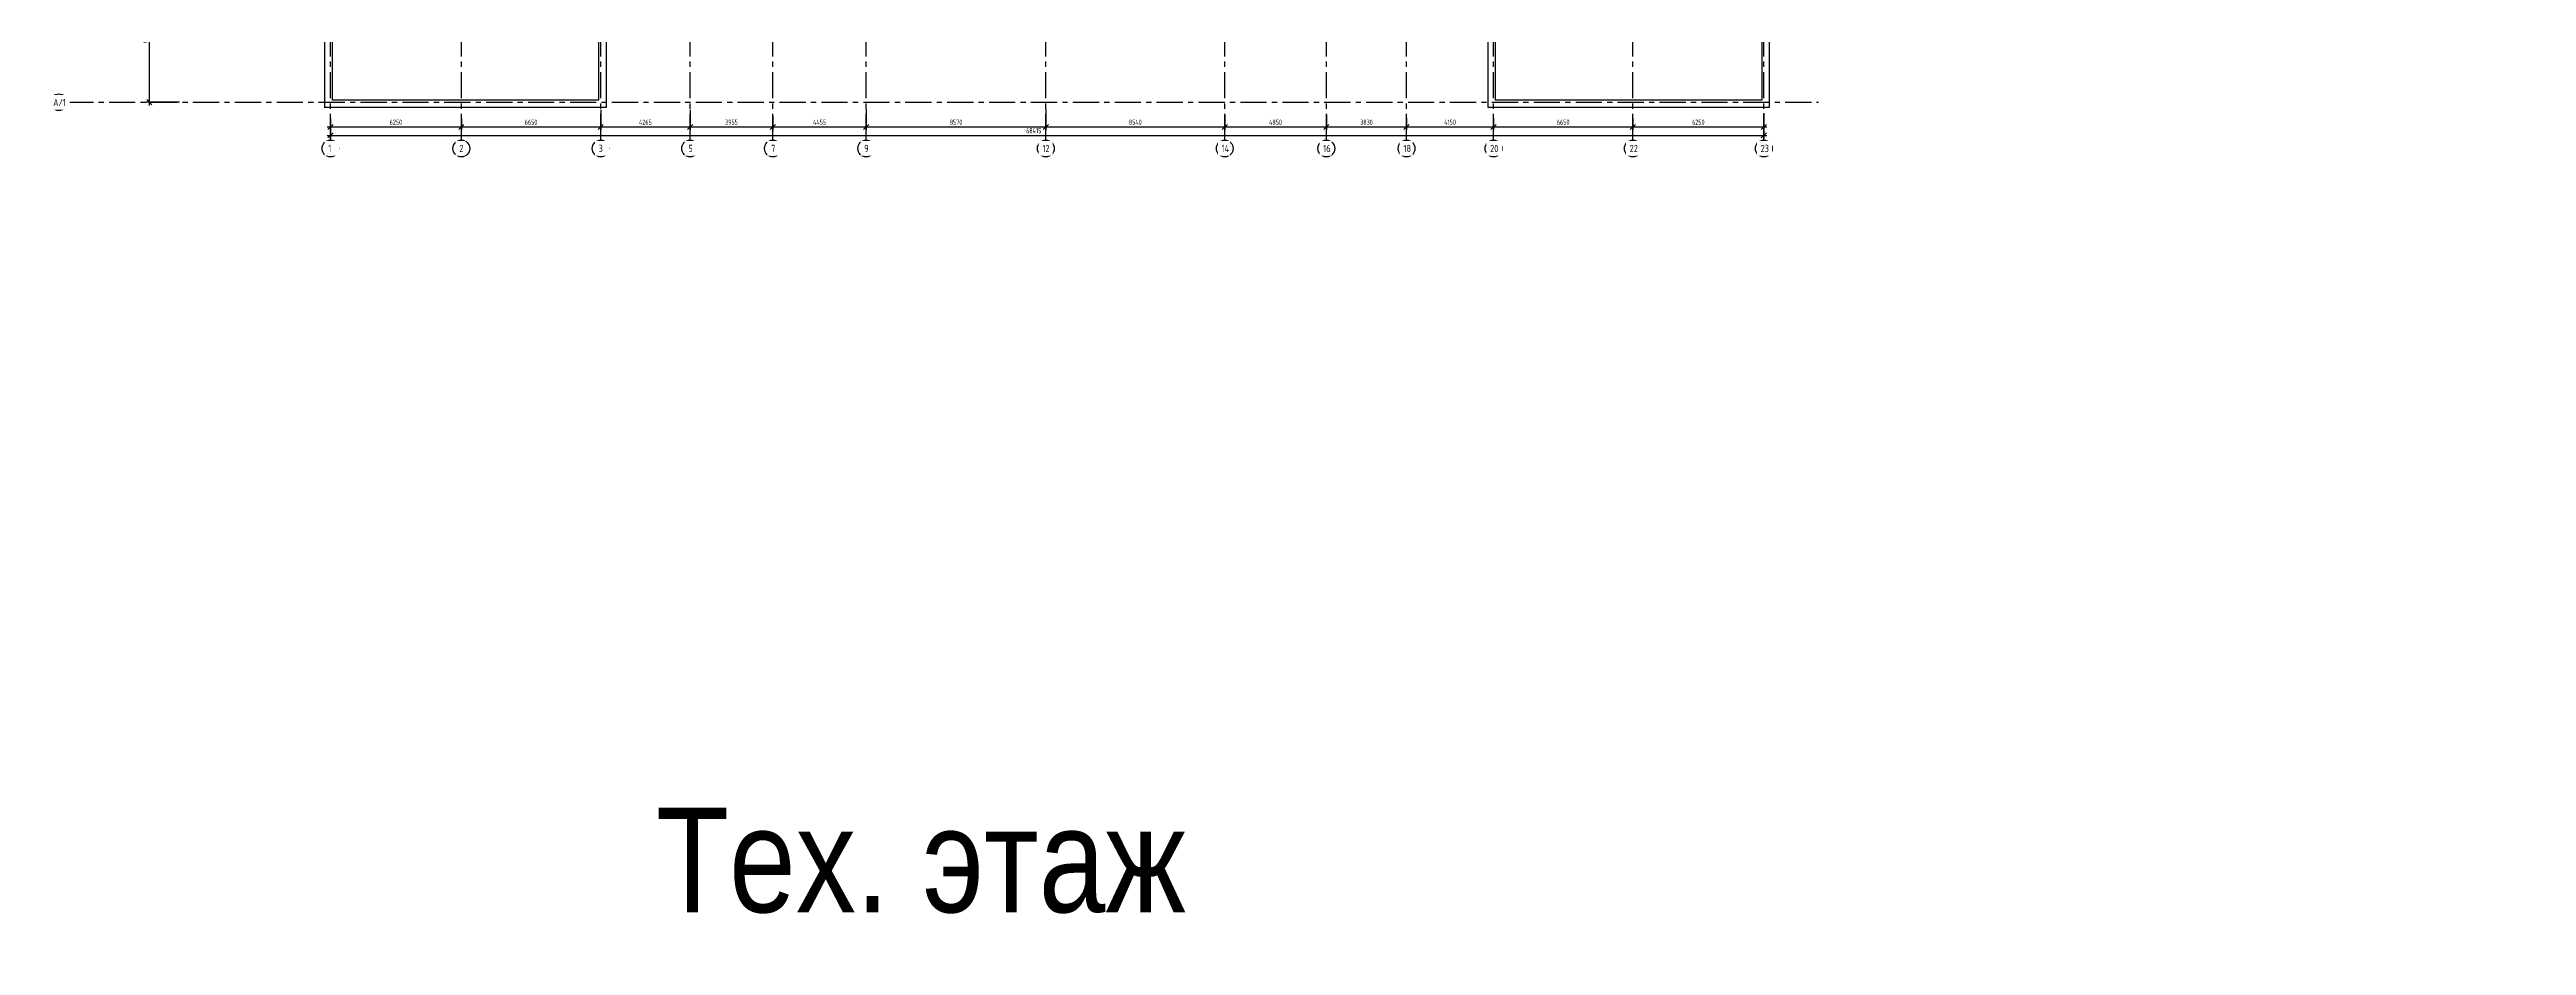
# Model space of a CAD drawing. Header units: millimetres. Extents: x -106726 to 8952771, y -150083 to 686385.
# Drawn here: x -13407 to 104818, y 559739 to 602516 of the extents above; entities that cross this region are included whole.
import ezdxf
from ezdxf import colors
from ezdxf.entities.mleader import LeaderData, LeaderLine
from ezdxf.math import Vec2, Vec3

# ---------------------------------------------------------------- set-up
doc = ezdxf.new("R2010")
doc.units = ezdxf.units.MM
doc.linetypes.add('CENTER', pattern=[2, 1.25, -0.25, 0.25, -0.25])
doc.layers.get('Defpoints').update_dxf_attribs({"color": 8})
doc.layers.add('АР_Оси размеры', color=164, linetype='Continuous', lineweight=9)
doc.styles.add('Arial', font='ARIALN.TTF')
doc.styles.add('ISOCPEUR', font='isocpeur.ttf', dxfattribs={"width": 0.7})
doc.styles.add('ГОСТ 2.304', font='isocpeur.ttf', dxfattribs={"width": 0.7})
doc.dimstyles.new('СПДС', dxfattribs={"dimscale": 100, "dimtxt": 2.5, "dimasz": 2.5, "dimexe": 1.5, "dimexo": 0, "dimgap": 1, "dimtad": 1, "dimdec": 0, "dimrnd": 1, "dimtxsty": 'ГОСТ 2.304', "dimblk": 'OBLIQUE', "dimcen": 2.5, "dimdle": 1.5, "dimadec": 0, "dimazin": 2, "dimtfac": 0.75, "dimtdec": 0, "dimtmove": 1, "dimatfit": 3, "dimfxl": 1, "dimtolj": 1, "dimarcsym": 1})

# ---------------------------------------------------------------- blocks, each defined once
blk = doc.blocks.new('_Oblique')
at = {"color": 8, "linetype": 'ByBlock', "lineweight": -2}
blk.add_line((-0.5, -0.5), (0.5, 0.5), dxfattribs=at)
blk = doc.blocks.new('*D66')
at = {"layer": 'Defpoints', "color": 0, "ltscale": 100, "transparency": 16777216}
for p in [(-2088, -71210), (-1189, -71210), (-654, -77460)]:
    blk.add_point(p, dxfattribs=at)
at = {"layer": 'АР_Оси размеры', "color": 0, "lineweight": -2, "ltscale": 100, "transparency": 16777216}
for p, q in [((-1189, -71210), (-2238, -71210)), ((-2088, -77610), (-2088, -71060)), ((-654, -77460), (-2238, -77460))]:
    blk.add_line(p, q, dxfattribs=at)
at = {"layer": 'АР_Оси размеры', "color": 0, "lineweight": -2, "ltscale": 100, "transparency": 16777216, "xscale": 250, "yscale": 250, "zscale": 250}
for p, rotation in [((-2088, -71210), 90), ((-2088, -77460), 270)]:
    blk.add_blockref('_Oblique', p, dxfattribs=dict(at, rotation=rotation))
at = {"layer": 'АР_Оси размеры', "color": 0, "ltscale": 100, "transparency": 16777216, "insert": (-2313, -74335), "char_height": 250, "attachment_point": 5, "rotation": 90, "style": 'ГОСТ 2.304'}
blk.add_mtext('\\A1;6250', dxfattribs=at)
blk = doc.blocks.new('*D87')
at = {"layer": 'Defpoints', "color": 0, "ltscale": 100, "transparency": 16777216}
for p in [(6555, -78231), (12805, -78231), (12805, -78641)]:
    blk.add_point(p, dxfattribs=at)
at = {"layer": 'АР_Оси размеры', "color": 0, "lineweight": -2, "ltscale": 100, "transparency": 16777216}
for p, q in [((6405, -78641), (12955, -78641)), ((6555, -78231), (6555, -78791)), ((12805, -78231), (12805, -78791))]:
    blk.add_line(p, q, dxfattribs=at)
at = {"layer": 'АР_Оси размеры', "color": 0, "lineweight": -2, "ltscale": 100, "transparency": 16777216, "xscale": 250, "yscale": 250, "zscale": 250, "rotation": 180}
blk.add_blockref('_Oblique', (6555, -78641), dxfattribs=at)
at = {"layer": 'АР_Оси размеры', "color": 0, "lineweight": -2, "ltscale": 100, "transparency": 16777216, "xscale": 250, "yscale": 250, "zscale": 250}
blk.add_blockref('_Oblique', (12805, -78641), dxfattribs=at)
at = {"layer": 'АР_Оси размеры', "color": 0, "ltscale": 100, "transparency": 16777216, "insert": (9680, -78416), "char_height": 250, "attachment_point": 5, "style": 'ГОСТ 2.304'}
blk.add_mtext('\\A1;6250', dxfattribs=at)
blk = doc.blocks.new('*D88')
at = {"layer": 'Defpoints', "color": 0, "ltscale": 100, "transparency": 16777216}
for p in [(19455, -77817), (12805, -78231), (19455, -78641)]:
    blk.add_point(p, dxfattribs=at)
at = {"layer": 'АР_Оси размеры', "color": 0, "lineweight": -2, "ltscale": 100, "transparency": 16777216}
for p, q in [((19455, -77817), (19455, -78791)), ((12655, -78641), (19605, -78641)), ((12805, -78231), (12805, -78791))]:
    blk.add_line(p, q, dxfattribs=at)
at = {"layer": 'АР_Оси размеры', "color": 0, "lineweight": -2, "ltscale": 100, "transparency": 16777216, "xscale": 250, "yscale": 250, "zscale": 250, "rotation": 180}
blk.add_blockref('_Oblique', (12805, -78641), dxfattribs=at)
at = {"layer": 'АР_Оси размеры', "color": 0, "lineweight": -2, "ltscale": 100, "transparency": 16777216, "xscale": 250, "yscale": 250, "zscale": 250}
blk.add_blockref('_Oblique', (19455, -78641), dxfattribs=at)
at = {"layer": 'АР_Оси размеры', "color": 0, "ltscale": 100, "transparency": 16777216, "insert": (16130, -78416), "char_height": 250, "attachment_point": 5, "style": 'ГОСТ 2.304'}
blk.add_mtext('\\A1;6650', dxfattribs=at)
blk = doc.blocks.new('*D89')
at = {"layer": 'Defpoints', "color": 0, "ltscale": 100, "transparency": 16777216}
for p in [(19455, -77817), (23720, -77817), (23720, -78641)]:
    blk.add_point(p, dxfattribs=at)
at = {"layer": 'АР_Оси размеры', "color": 0, "lineweight": -2, "ltscale": 100, "transparency": 16777216}
for p, q in [((19455, -77817), (19455, -78791)), ((23720, -77817), (23720, -78791)), ((19305, -78641), (23870, -78641))]:
    blk.add_line(p, q, dxfattribs=at)
at = {"layer": 'АР_Оси размеры', "color": 0, "lineweight": -2, "ltscale": 100, "transparency": 16777216, "xscale": 250, "yscale": 250, "zscale": 250, "rotation": 180}
blk.add_blockref('_Oblique', (19455, -78641), dxfattribs=at)
at = {"layer": 'АР_Оси размеры', "color": 0, "lineweight": -2, "ltscale": 100, "transparency": 16777216, "xscale": 250, "yscale": 250, "zscale": 250}
blk.add_blockref('_Oblique', (23720, -78641), dxfattribs=at)
at = {"layer": 'АР_Оси размеры', "color": 0, "ltscale": 100, "transparency": 16777216, "insert": (21588, -78416), "char_height": 250, "attachment_point": 5, "style": 'ГОСТ 2.304'}
blk.add_mtext('\\A1;4265', dxfattribs=at)
blk = doc.blocks.new('*D90')
at = {"layer": 'Defpoints', "color": 0, "ltscale": 100, "transparency": 16777216}
for p in [(23720, -77817), (27675, -78118), (27675, -78641)]:
    blk.add_point(p, dxfattribs=at)
at = {"layer": 'АР_Оси размеры', "color": 0, "lineweight": -2, "ltscale": 100, "transparency": 16777216}
for p, q in [((23720, -77817), (23720, -78791)), ((23570, -78641), (27825, -78641)), ((27675, -78118), (27675, -78791))]:
    blk.add_line(p, q, dxfattribs=at)
at = {"layer": 'АР_Оси размеры', "color": 0, "lineweight": -2, "ltscale": 100, "transparency": 16777216, "xscale": 250, "yscale": 250, "zscale": 250, "rotation": 180}
blk.add_blockref('_Oblique', (23720, -78641), dxfattribs=at)
at = {"layer": 'АР_Оси размеры', "color": 0, "lineweight": -2, "ltscale": 100, "transparency": 16777216, "xscale": 250, "yscale": 250, "zscale": 250}
blk.add_blockref('_Oblique', (27675, -78641), dxfattribs=at)
at = {"layer": 'АР_Оси размеры', "color": 0, "ltscale": 100, "transparency": 16777216, "insert": (25698, -78416), "char_height": 250, "attachment_point": 5, "style": 'ГОСТ 2.304'}
blk.add_mtext('\\A1;3955', dxfattribs=at)
blk = doc.blocks.new('*D91')
at = {"layer": 'Defpoints', "color": 0, "ltscale": 100, "transparency": 16777216}
for p in [(32130, -77799), (27675, -78118), (32130, -78641)]:
    blk.add_point(p, dxfattribs=at)
at = {"layer": 'АР_Оси размеры', "color": 0, "lineweight": -2, "ltscale": 100, "transparency": 16777216}
for p, q in [((32130, -77799), (32130, -78791)), ((27525, -78641), (32280, -78641)), ((27675, -78118), (27675, -78791))]:
    blk.add_line(p, q, dxfattribs=at)
at = {"layer": 'АР_Оси размеры', "color": 0, "lineweight": -2, "ltscale": 100, "transparency": 16777216, "xscale": 250, "yscale": 250, "zscale": 250, "rotation": 180}
blk.add_blockref('_Oblique', (27675, -78641), dxfattribs=at)
at = {"layer": 'АР_Оси размеры', "color": 0, "lineweight": -2, "ltscale": 100, "transparency": 16777216, "xscale": 250, "yscale": 250, "zscale": 250}
blk.add_blockref('_Oblique', (32130, -78641), dxfattribs=at)
at = {"layer": 'АР_Оси размеры', "color": 0, "ltscale": 100, "transparency": 16777216, "insert": (29903, -78416), "char_height": 250, "attachment_point": 5, "style": 'ГОСТ 2.304'}
blk.add_mtext('\\A1;4455', dxfattribs=at)
blk = doc.blocks.new('*D92')
at = {"layer": 'Defpoints', "color": 0, "ltscale": 100, "transparency": 16777216}
for p in [(32130, -77799), (40700, -77799), (40700, -78641)]:
    blk.add_point(p, dxfattribs=at)
at = {"layer": 'АР_Оси размеры', "color": 0, "lineweight": -2, "ltscale": 100, "transparency": 16777216}
for p, q in [((32130, -77799), (32130, -78791)), ((40700, -77799), (40700, -78791)), ((31980, -78641), (40850, -78641))]:
    blk.add_line(p, q, dxfattribs=at)
at = {"layer": 'АР_Оси размеры', "color": 0, "lineweight": -2, "ltscale": 100, "transparency": 16777216, "xscale": 250, "yscale": 250, "zscale": 250, "rotation": 180}
blk.add_blockref('_Oblique', (32130, -78641), dxfattribs=at)
at = {"layer": 'АР_Оси размеры', "color": 0, "lineweight": -2, "ltscale": 100, "transparency": 16777216, "xscale": 250, "yscale": 250, "zscale": 250}
blk.add_blockref('_Oblique', (40700, -78641), dxfattribs=at)
at = {"layer": 'АР_Оси размеры', "color": 0, "ltscale": 100, "transparency": 16777216, "insert": (36415, -78416), "char_height": 250, "attachment_point": 5, "style": 'ГОСТ 2.304'}
blk.add_mtext('\\A1;8570', dxfattribs=at)
blk = doc.blocks.new('*D93')
at = {"layer": 'Defpoints', "color": 0, "ltscale": 100, "transparency": 16777216}
for p in [(40700, -77799), (49240, -78067), (49240, -78641)]:
    blk.add_point(p, dxfattribs=at)
at = {"layer": 'АР_Оси размеры', "color": 0, "lineweight": -2, "ltscale": 100, "transparency": 16777216}
for p, q in [((40700, -77799), (40700, -78791)), ((40550, -78641), (49390, -78641)), ((49240, -78067), (49240, -78791))]:
    blk.add_line(p, q, dxfattribs=at)
at = {"layer": 'АР_Оси размеры', "color": 0, "lineweight": -2, "ltscale": 100, "transparency": 16777216, "xscale": 250, "yscale": 250, "zscale": 250, "rotation": 180}
blk.add_blockref('_Oblique', (40700, -78641), dxfattribs=at)
at = {"layer": 'АР_Оси размеры', "color": 0, "lineweight": -2, "ltscale": 100, "transparency": 16777216, "xscale": 250, "yscale": 250, "zscale": 250}
blk.add_blockref('_Oblique', (49240, -78641), dxfattribs=at)
at = {"layer": 'АР_Оси размеры', "color": 0, "ltscale": 100, "transparency": 16777216, "insert": (44970, -78416), "char_height": 250, "attachment_point": 5, "style": 'ГОСТ 2.304'}
blk.add_mtext('\\A1;8540', dxfattribs=at)
blk = doc.blocks.new('*D94')
at = {"layer": 'Defpoints', "color": 0, "ltscale": 100, "transparency": 16777216}
for p in [(54090, -78067), (57920, -78219), (57920, -78641)]:
    blk.add_point(p, dxfattribs=at)
at = {"layer": 'АР_Оси размеры', "color": 0, "lineweight": -2, "ltscale": 100, "transparency": 16777216}
for p, q in [((53940, -78641), (58070, -78641)), ((54090, -78067), (54090, -78791)), ((57920, -78219), (57920, -78791))]:
    blk.add_line(p, q, dxfattribs=at)
at = {"layer": 'АР_Оси размеры', "color": 0, "lineweight": -2, "ltscale": 100, "transparency": 16777216, "xscale": 250, "yscale": 250, "zscale": 250, "rotation": 180}
blk.add_blockref('_Oblique', (54090, -78641), dxfattribs=at)
at = {"layer": 'АР_Оси размеры', "color": 0, "lineweight": -2, "ltscale": 100, "transparency": 16777216, "xscale": 250, "yscale": 250, "zscale": 250}
blk.add_blockref('_Oblique', (57920, -78641), dxfattribs=at)
at = {"layer": 'АР_Оси размеры', "color": 0, "ltscale": 100, "transparency": 16777216, "insert": (56005, -78416), "char_height": 250, "attachment_point": 5, "style": 'ГОСТ 2.304'}
blk.add_mtext('\\A1;3830', dxfattribs=at)
blk = doc.blocks.new('*D95')
at = {"layer": 'Defpoints', "color": 0, "ltscale": 100, "transparency": 16777216}
for p in [(57920, -78219), (62070, -78219), (62070, -78641)]:
    blk.add_point(p, dxfattribs=at)
at = {"layer": 'АР_Оси размеры', "color": 0, "lineweight": -2, "ltscale": 100, "transparency": 16777216}
for p, q in [((57770, -78641), (62220, -78641)), ((57920, -78219), (57920, -78791)), ((62070, -78219), (62070, -78791))]:
    blk.add_line(p, q, dxfattribs=at)
at = {"layer": 'АР_Оси размеры', "color": 0, "lineweight": -2, "ltscale": 100, "transparency": 16777216, "xscale": 250, "yscale": 250, "zscale": 250, "rotation": 180}
blk.add_blockref('_Oblique', (57920, -78641), dxfattribs=at)
at = {"layer": 'АР_Оси размеры', "color": 0, "lineweight": -2, "ltscale": 100, "transparency": 16777216, "xscale": 250, "yscale": 250, "zscale": 250}
blk.add_blockref('_Oblique', (62070, -78641), dxfattribs=at)
at = {"layer": 'АР_Оси размеры', "color": 0, "ltscale": 100, "transparency": 16777216, "insert": (59995, -78416), "char_height": 250, "attachment_point": 5, "style": 'ГОСТ 2.304'}
blk.add_mtext('\\A1;4150', dxfattribs=at)
blk = doc.blocks.new('*D96')
at = {"layer": 'Defpoints', "color": 0, "ltscale": 100, "transparency": 16777216}
for p in [(62070, -78219), (68720, -78219), (68720, -78641)]:
    blk.add_point(p, dxfattribs=at)
at = {"layer": 'АР_Оси размеры', "color": 0, "lineweight": -2, "ltscale": 100, "transparency": 16777216}
for p, q in [((61920, -78641), (68870, -78641)), ((62070, -78219), (62070, -78791)), ((68720, -78219), (68720, -78791))]:
    blk.add_line(p, q, dxfattribs=at)
at = {"layer": 'АР_Оси размеры', "color": 0, "lineweight": -2, "ltscale": 100, "transparency": 16777216, "xscale": 250, "yscale": 250, "zscale": 250, "rotation": 180}
blk.add_blockref('_Oblique', (62070, -78641), dxfattribs=at)
at = {"layer": 'АР_Оси размеры', "color": 0, "lineweight": -2, "ltscale": 100, "transparency": 16777216, "xscale": 250, "yscale": 250, "zscale": 250}
blk.add_blockref('_Oblique', (68720, -78641), dxfattribs=at)
at = {"layer": 'АР_Оси размеры', "color": 0, "ltscale": 100, "transparency": 16777216, "insert": (65395, -78416), "char_height": 250, "attachment_point": 5, "style": 'ГОСТ 2.304'}
blk.add_mtext('\\A1;6650', dxfattribs=at)
blk = doc.blocks.new('*D97')
at = {"layer": 'Defpoints', "color": 0, "ltscale": 100, "transparency": 16777216}
for p in [(74970, -77980), (68720, -78219), (74970, -78641)]:
    blk.add_point(p, dxfattribs=at)
at = {"layer": 'АР_Оси размеры', "color": 0, "lineweight": -2, "ltscale": 100, "transparency": 16777216}
for p, q in [((74970, -77980), (74970, -78791)), ((68570, -78641), (75120, -78641)), ((68720, -78219), (68720, -78791))]:
    blk.add_line(p, q, dxfattribs=at)
at = {"layer": 'АР_Оси размеры', "color": 0, "lineweight": -2, "ltscale": 100, "transparency": 16777216, "xscale": 250, "yscale": 250, "zscale": 250, "rotation": 180}
blk.add_blockref('_Oblique', (68720, -78641), dxfattribs=at)
at = {"layer": 'АР_Оси размеры', "color": 0, "lineweight": -2, "ltscale": 100, "transparency": 16777216, "xscale": 250, "yscale": 250, "zscale": 250}
blk.add_blockref('_Oblique', (74970, -78641), dxfattribs=at)
at = {"layer": 'АР_Оси размеры', "color": 0, "ltscale": 100, "transparency": 16777216, "insert": (71845, -78416), "char_height": 250, "attachment_point": 5, "style": 'ГОСТ 2.304'}
blk.add_mtext('\\A1;6250', dxfattribs=at)
blk = doc.blocks.new('*D98')
at = {"layer": 'Defpoints', "color": 0, "ltscale": 100, "transparency": 16777216}
for p in [(49240, -78067), (54090, -78067), (54090, -78641)]:
    blk.add_point(p, dxfattribs=at)
at = {"layer": 'АР_Оси размеры', "color": 0, "lineweight": -2, "ltscale": 100, "transparency": 16777216}
for p, q in [((49090, -78641), (54240, -78641)), ((49240, -78067), (49240, -78791)), ((54090, -78067), (54090, -78791))]:
    blk.add_line(p, q, dxfattribs=at)
at = {"layer": 'АР_Оси размеры', "color": 0, "lineweight": -2, "ltscale": 100, "transparency": 16777216, "xscale": 250, "yscale": 250, "zscale": 250, "rotation": 180}
blk.add_blockref('_Oblique', (49240, -78641), dxfattribs=at)
at = {"layer": 'АР_Оси размеры', "color": 0, "lineweight": -2, "ltscale": 100, "transparency": 16777216, "xscale": 250, "yscale": 250, "zscale": 250}
blk.add_blockref('_Oblique', (54090, -78641), dxfattribs=at)
at = {"layer": 'АР_Оси размеры', "color": 0, "ltscale": 100, "transparency": 16777216, "insert": (51665, -78416), "char_height": 250, "attachment_point": 5, "style": 'ГОСТ 2.304'}
blk.add_mtext('\\A1;4850', dxfattribs=at)
blk = doc.blocks.new('*D115')
at = {"layer": 'Defpoints', "color": 0, "ltscale": 100, "transparency": 16777216}
for p in [(6555, -78791), (74970, -78791), (74970, -79043)]:
    blk.add_point(p, dxfattribs=at)
at = {"layer": 'АР_Оси размеры', "color": 0, "lineweight": -2, "ltscale": 100, "transparency": 16777216}
for p, q in [((6405, -79043), (75120, -79043)), ((6555, -78791), (6555, -79193)), ((74970, -78791), (74970, -79193))]:
    blk.add_line(p, q, dxfattribs=at)
at = {"layer": 'АР_Оси размеры', "color": 0, "lineweight": -2, "ltscale": 100, "transparency": 16777216, "xscale": 250, "yscale": 250, "zscale": 250, "rotation": 180}
blk.add_blockref('_Oblique', (6555, -79043), dxfattribs=at)
at = {"layer": 'АР_Оси размеры', "color": 0, "lineweight": -2, "ltscale": 100, "transparency": 16777216, "xscale": 250, "yscale": 250, "zscale": 250}
blk.add_blockref('_Oblique', (74970, -79043), dxfattribs=at)
at = {"layer": 'АР_Оси размеры', "color": 0, "ltscale": 100, "transparency": 16777216, "insert": (40124, -78818), "char_height": 250, "attachment_point": 5, "style": 'ГОСТ 2.304'}
blk.add_mtext('\\A1;68415', dxfattribs=at)
blk = doc.blocks.new('_DotSmall')
at = {"color": 8, "linetype": 'ByBlock', "const_width": 0.5}
blk.add_lwpolyline([(-0.0625, 0, 1), (0.0625, 0, 1)], format="xyb", close=True, dxfattribs=at)
blk = doc.blocks.new('A$C2a493afe')
at = {"layer": 'АР_Оси размеры', "color": 8, "ltscale": 100}
dim = blk.add_linear_dim(base=(-2087.7, -71210.1), p1=(-654, -77460.1), p2=(-1189, -71210.1), angle=90, dimstyle='СПДС', override={"dimclrd": 8, "dimclre": 8, "dimclrt": 8}, dxfattribs=at)
dim.commit()
dim.dimension.update_dxf_attribs({"geometry": '*D66', "text_midpoint": (-2312.7, -74335.1)})
for base, p1, p2, picture, middle in [((19455.1, -78641.2), (12805.1, -78231.3), (19455.1, -77817.4), '*D88', (16130.1, -78416.2)), ((23720.1, -78641.2), (19455.1, -77817.4), (23720.1, -77817.4), '*D89', (21587.6, -78416.2)), ((27675.1, -78641.2), (23720.1, -77817.4), (27675.1, -78118.2), '*D90', (25697.6, -78416.2)), ((32130.1, -78641.2), (27675.1, -78118.2), (32130.1, -77799.4), '*D91', (29902.6, -78416.2)), ((40700.1, -78641.2), (32130.1, -77799.4), (40700.1, -77799.4), '*D92', (36415.1, -78416.2)), ((49240.1, -78641.2), (40700.1, -77799.4), (49240.1, -78067.3), '*D93', (44970.1, -78416.2)), ((74970.1, -78641.2), (68720.1, -78219.1), (74970.1, -77979.7), '*D97', (71845.1, -78416.2)), ((12805.1, -78641.2), (6555.1, -78231.3), (12805.1, -78231.3), '*D87', (9680.1, -78416.2)), ((54090.1, -78641.2), (49240.1, -78067.3), (54090.1, -78067.3), '*D98', (51665.1, -78416.2)), ((57920.1, -78641.2), (54090.1, -78067.3), (57920.1, -78219.1), '*D94', (56005.1, -78416.2)), ((62070.1, -78641.2), (57920.1, -78219.1), (62070.1, -78219.1), '*D95', (59995.1, -78416.2)), ((68720.1, -78641.2), (62070.1, -78219.1), (68720.1, -78219.1), '*D96', (65395.1, -78416.2))]:
    dim = blk.add_linear_dim(base=base, p1=p1, p2=p2, dimstyle='СПДС', override={"dimclrd": 8, "dimclre": 8, "dimclrt": 8}, dxfattribs=at)
    dim.commit()
    dim.dimension.update_dxf_attribs({"geometry": picture, "text_midpoint": middle})
dim = blk.add_linear_dim(base=(74970.1, -79043.3), p1=(6555.1, -78791.2), p2=(74970.1, -78791.2), dimstyle='СПДС', override={"dimclrd": 8, "dimclre": 8, "dimclrt": 8}, dxfattribs=at)
dim.commit()
dim.dimension.update_dxf_attribs({"geometry": '*D115', "text_midpoint": (40124.1, -79043.3), "dimtype": 128})

msp = doc.modelspace()

# ---------------------------------------------------------------- linework, layer by layer
at = {"linetype": 'CENTER', "ltscale": 1000}
for p, q in [((6250, 598188.7), (6250, 632884)), ((17165, 598188.7), (17165, 633307.6)), ((21120, 598188.7), (21120, 633307.6)), ((25575, 598188.7), (25575, 633307.6)), ((34145, 598188.7), (34145, 633307.6)), ((42685, 598188.7), (42685, 633307.6)), ((47535, 598188.7), (47535, 633307.6)), ((51365, 598188.7), (51365, 633307.6)), ((55515, 598188.7), (55515, 633307.6)), ((62165, 598188.7), (62165, 633307.6)), ((68415, 598188.7), (68415, 633307.6)), ((12900, 598188.7), (12900, 628382.6)), ((0, 598188.7), (0, 613478.2)), ((-12563.8, 600000), (71033.4, 600000))]:
    msp.add_line(p, q, dxfattribs=at)
at = {"ltscale": 100}
msp.add_lwpolyline([(-260, 599739.5), (-260.4, 609770), (6090, 609770), (6090, 627640), (16705, 627640), (16705, 631605), (51825, 631605), (51825, 627640), (62325, 627640), (62325, 609770), (68675.4, 609770), (68675.4, 599740), (55255, 599740), (55255, 606090), (47375, 606090), (47375, 611280), (21280, 611280), (21280, 606090), (13160, 606090), (13160.2, 599740), (-260, 599740)], dxfattribs=at)
msp.add_lwpolyline([(100, 600100), (99.6, 609410), (6450, 609410), (6450, 627280), (17165, 627280), (17165, 631145), (51365, 631145), (51365, 627280), (61965, 627280), (61965, 609410), (68315.4, 609410), (68315.4, 600100), (55615, 600100), (55615, 606450), (47735, 606450), (47735, 611640), (20920, 611640), (20920, 606450), (12800, 606450), (12800.2, 600100)], close=True, dxfattribs=at)
at = {"ltscale": 0.5}
for centre in [(-12963.8, 600000), (0, 597788.7), (6250, 597788.7), (12900, 597788.7), (17165, 597788.7), (21120, 597788.7), (25575, 597788.7), (34145, 597788.7), (42685, 597788.7), (47535, 597788.7), (51365, 597788.7), (55515, 597788.7), (62165, 597788.7), (68415, 597788.7)]:
    msp.add_circle(centre, 400, dxfattribs=at)

# ---------------------------------------------------------------- texts
at = {"style": 'Arial'}
msp.add_text('Тех. этаж', height=5000, dxfattribs=at).set_placement((15530.1, 561326.6))

# ---------------------------------------------------------------- next in the draw order: texts
at = {"char_height": 350, "attachment_point": 1, "line_spacing_factor": 1.149209, "style": 'ГОСТ 2.304', "bg_fill": 2}
for s, insert, width in [('{\\W0.8;А/1}', (-13232.5, 600162.8), 1.455191522836685e-11), ('{\\W0.8;2}', (6150.2, 597966.5), 114.629), ('{\\W0.8;12}', (33985.5, 597966.5), 318.218), ('{\\W0.8;14}', (42538.4, 597966.5), 224.236), ('{\\W0.8;16}', (47388.4, 597966.5), 224.236), ('{\\W0.8;18}', (51217.5, 597966.5), 258.628), ('{\\W0.8;20}', (55353.7, 597966.5), 392.561), ('{\\W0.8;22}', (62013.7, 597966.5), 520.89), ('{\\W0.8;23}', (68263.6, 597966.5), 370.762)]:
    msp.add_mtext(s, dxfattribs=dict(at, insert=insert, width=width))
for s, insert in [('{\\W0.8;1}', (-99.8, 597966.5)), ('{\\W0.8;3}', (12800.2, 597966.5)), ('{\\W0.8;5}', (17084.6, 597966.5)), ('{\\W0.8;7}', (21033.3, 597966.5)), ('{\\W0.8;9}', (25480.3, 597966.5))]:
    msp.add_mtext(s, dxfattribs=dict(at, insert=insert))

# ---------------------------------------------------------------- next in the draw order: block references
at = {"ltscale": 100}
msp.add_blockref('A$C2a493afe', (-6555.1, 677460.1), dxfattribs=at)

# ---------------------------------------------------------------- next in the draw order: leaders
ml = msp.add_multileader_mtext('Standard')
ml.set_content('+13,200', color=8, style='ISOCPEUR')
ml.set_leader_properties(color=8, linetype='Continuous', lineweight=-1)
ml.set_arrow_properties(name='DOTSMALL')
ml.build(insert=Vec2(0, 0))
ml.multileader.update_dxf_attribs({"has_text_frame": 1, "text_left_attachment_type": 4, "text_right_attachment_type": 4, "dogleg_length": 100, "arrow_head_size": 180})
ctx = ml.context
ctx.base_point, ctx.char_height, ctx.arrow_head_size, ctx.landing_gap_size, ctx.plane_origin = Vec3(29236.5, 674490.5), 250, 180, 50, Vec3(27075.3, 673899.3)
ctx.left_attachment, ctx.right_attachment = 4, 4
notes = []
notes.append((ctx, [(0, (0, 0, 0), (0, 0), (1, 0), 1, [])]))
ctx.mtext.insert, ctx.mtext.width, ctx.mtext.line_spacing_style, ctx.mtext.flow_direction = Vec3(29286.5, 674823.8), 852.697, 2, 5
ml = msp.add_multileader_mtext('Standard')
ml.set_content('+11,550', color=8, style='ISOCPEUR')
ml.set_leader_properties(color=8, linetype='Continuous', lineweight=-1)
ml.set_arrow_properties(name='DOTSMALL')
ml.build(insert=Vec2(0, 0))
ml.multileader.update_dxf_attribs({"has_text_frame": 1, "text_left_attachment_type": 4, "text_right_attachment_type": 4, "dogleg_length": 100, "arrow_head_size": 180})
ctx = ml.context
ctx.base_point, ctx.char_height, ctx.arrow_head_size, ctx.landing_gap_size, ctx.plane_origin = Vec3(24236.5, 673745.5), 250, 180, 50, Vec3(22075.3, 673154.3)
ctx.left_attachment, ctx.right_attachment = 4, 4
notes.append((ctx, [(0, (0, 0, 0), (0, 0), (1, 0), 1, [])]))
ctx.mtext.insert, ctx.mtext.width, ctx.mtext.line_spacing_style, ctx.mtext.flow_direction = Vec3(24286.5, 674078.8), 852.697, 2, 5
for ctx, leaders in notes:
    for number, flags, end, landing, length, lines in leaders:
        leader = LeaderData()
        leader.index, (leader.has_last_leader_line, leader.has_dogleg_vector, leader.attachment_direction) = number, flags
        leader.last_leader_point, leader.dogleg_vector, leader.dogleg_length = Vec3(end), Vec3(landing), length
        for number, points, colour, breaks in lines:
            line = LeaderLine()
            line.index, line.vertices, line.color, line.breaks = number, Vec3.list(points), colors.encode_raw_color(colour), breaks
            leader.lines.append(line)
        ctx.leaders.append(leader)

doc.saveas('drawing.dxf')
